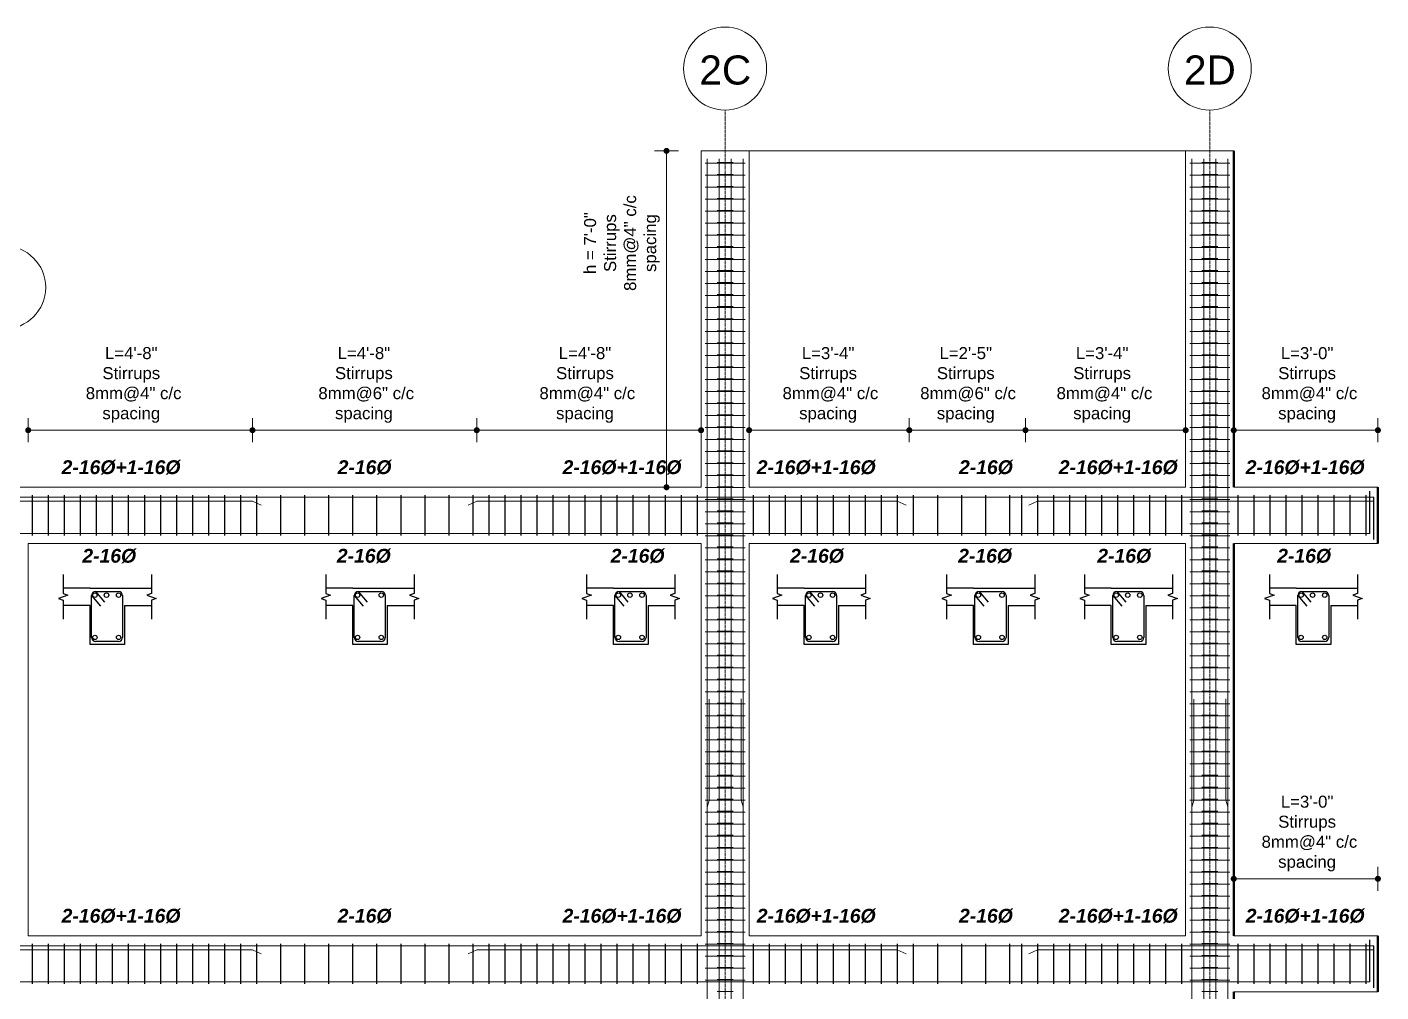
# Model space of a CAD drawing. Header units: inches. Extents: x 115570 to 265311, y 61168 to 314550.
# Drawn here: x 173621.9 to 173959.9, y 62745.3 to 62986.2 of the extents above; entities that cross this region are included whole.
import ezdxf

# ---------------------------------------------------------------- set-up
doc = ezdxf.new("R2010")
doc.units = ezdxf.units.IN
doc.header["$MEASUREMENT"] = 0
doc.linetypes.add('(edited 28 Aug)Admin Building_Umesh copy$0$DASHED', pattern=[0.75, 0.5, -0.25])
doc.layers.get('0').update_dxf_attribs({"lineweight": 25})
doc.layers.add('(edited 28 Aug)Admin Building_Umesh copy$0$0 Beam Rebar', color=3, linetype='Continuous')
doc.layers.add('0 Beam Rebar', color=3, linetype='Continuous')
for name, color, linetype, lineweight in [('(edited 28 Aug)Admin Building_Umesh copy$0$0 Center Line', 191, '(edited 28 Aug)Admin Building_Umesh copy$0$DASHED', 9), ('(edited 28 Aug)Admin Building_Umesh copy$0$0 Column Rebar', 4, 'Continuous', 20), ('0 dimension lines', 4, 'Continuous', 18), ('0 wall', 7, 'Continuous', 40)]:
    doc.layers.add(name, color=color, linetype=linetype, lineweight=lineweight)
doc.styles.add('(edited 28 Aug)Admin Building_Umesh copy$0$MtXpl_Arial', font='arialbi.ttf')
doc.styles.add('(edited 28 Aug)Admin Building_Umesh copy$0$Standard', font='arial.ttf')
doc.styles.add('arial.', font='arial.ttf')

# ---------------------------------------------------------------- blocks, each defined once
blk = doc.blocks.new('_Dot')
at = {"color": 0, "linetype": 'ByBlock', "lineweight": -2}
blk.add_line((-0.5, 0), (-1, 0), dxfattribs=at)
at = {"color": 0, "linetype": 'ByBlock', "const_width": 0.5}
blk.add_lwpolyline([(-0.25, 0, 1), (0.25, 0, 1)], format="xyb", close=True, dxfattribs=at)

msp = doc.modelspace()

# ---------------------------------------------------------------- linework, layer by layer
at = {"layer": '(edited 28 Aug)Admin Building_Umesh copy$0$0 Beam Rebar', "ltscale": 10, "transparency": 33554687}
for points in [[(173630.93, 62849.58), (173630.93, 62844.83), (173632.11, 62844.4), (173629.74, 62843.53), (173630.93, 62843.1), (173630.93, 62838.35)], [(173652.95, 62849.58), (173652.95, 62844.83), (173651.76, 62844.4), (173654.14, 62843.53), (173652.95, 62843.1), (173652.95, 62838.35)], [(173696.51, 62849.58), (173696.51, 62844.83), (173697.7, 62844.4), (173695.32, 62843.53), (173696.51, 62843.1), (173696.51, 62838.35)], [(173718.54, 62849.58), (173718.54, 62844.83), (173717.35, 62844.4), (173719.72, 62843.53), (173718.54, 62843.1), (173718.54, 62838.35)], [(173761.61, 62849.58), (173761.61, 62844.83), (173762.8, 62844.4), (173760.43, 62843.53), (173761.61, 62843.1), (173761.61, 62838.35)], [(173783.64, 62849.58), (173783.64, 62844.83), (173782.45, 62844.4), (173784.82, 62843.53), (173783.64, 62843.1), (173783.64, 62838.35)], [(173809.2, 62849.58), (173809.2, 62844.83), (173810.39, 62844.4), (173808.01, 62843.53), (173809.2, 62843.1), (173809.2, 62838.35)], [(173831.22, 62849.58), (173831.22, 62844.83), (173830.04, 62844.4), (173832.41, 62843.53), (173831.22, 62843.1), (173831.22, 62838.35)], [(173851.5, 62849.58), (173851.5, 62844.83), (173852.69, 62844.4), (173850.32, 62843.53), (173851.5, 62843.1), (173851.5, 62838.35)], [(173873.53, 62849.58), (173873.53, 62844.83), (173872.34, 62844.4), (173874.71, 62843.53), (173873.53, 62843.1), (173873.53, 62838.35)], [(173885.91, 62849.58), (173885.91, 62844.83), (173887.1, 62844.4), (173884.72, 62843.53), (173885.91, 62843.1), (173885.91, 62838.35)], [(173907.93, 62849.58), (173907.93, 62844.83), (173906.75, 62844.4), (173909.12, 62843.53), (173907.93, 62843.1), (173907.93, 62838.35)], [(173932.08, 62849.58), (173932.08, 62844.83), (173933.26, 62844.4), (173930.89, 62843.53), (173932.08, 62843.1), (173932.08, 62838.35)], [(173954.1, 62849.58), (173954.1, 62844.83), (173952.91, 62844.4), (173955.29, 62843.53), (173954.1, 62843.1), (173954.1, 62838.35)]]:
    msp.add_lwpolyline(points, dxfattribs=at)
for centre in [(173638.84, 62844.39), (173641.73, 62844.39), (173644.75, 62844.39), (173704.42, 62844.39), (173710.34, 62844.39), (173769.52, 62844.39), (173772.42, 62844.39), (173775.44, 62844.39), (173817.11, 62844.39), (173820.01, 62844.39), (173823.03, 62844.39), (173859.41, 62844.39), (173865.33, 62844.39), (173893.82, 62844.39), (173896.72, 62844.39), (173899.74, 62844.39), (173939.99, 62844.39), (173942.88, 62844.39), (173945.9, 62844.39), (173638.84, 62833.84), (173644.75, 62833.84), (173704.42, 62833.84), (173710.34, 62833.84), (173769.52, 62833.84), (173775.44, 62833.84), (173817.11, 62833.84), (173823.03, 62833.84), (173859.41, 62833.84), (173865.33, 62833.84), (173893.82, 62833.84), (173899.74, 62833.84), (173939.99, 62833.84), (173945.9, 62833.84)]:
    msp.add_circle(centre, 0.553, dxfattribs=at)
for centre, start, end in [((173639.01, 62844.28), 90, 180), ((173644.75, 62844.28), 0, 90), ((173704.59, 62844.28), 90, 180), ((173710.34, 62844.28), 0, 90), ((173769.7, 62844.28), 90, 180), ((173775.44, 62844.28), 0, 90), ((173817.28, 62844.28), 90, 180), ((173823.03, 62844.28), 0, 90), ((173859.59, 62844.28), 90, 180), ((173865.33, 62844.28), 0, 90), ((173893.99, 62844.28), 90, 180), ((173899.74, 62844.28), 0, 90), ((173940.16, 62844.28), 90, 180), ((173945.9, 62844.28), 0, 90), ((173639.01, 62833.84), 180, 270), ((173644.75, 62833.84), 270, 0), ((173704.59, 62833.84), 180, 270), ((173710.34, 62833.84), 270, 0), ((173769.7, 62833.84), 180, 270), ((173775.44, 62833.84), 270, 0), ((173817.28, 62833.84), 180, 270), ((173823.03, 62833.84), 270, 0), ((173859.59, 62833.84), 180, 270), ((173865.33, 62833.84), 270, 0), ((173893.99, 62833.84), 180, 270), ((173899.74, 62833.84), 270, 0), ((173940.16, 62833.84), 180, 270), ((173945.9, 62833.84), 270, 0)]:
    msp.add_arc(centre, 1.01, start, end, dxfattribs=at)
at = {"layer": '(edited 28 Aug)Admin Building_Umesh copy$0$0 Center Line', "ltscale": 0.01, "transparency": 33554559}
for p, q in [((173796.18, 62965.49), (173796.18, 62502.03)), ((173917.18, 62965.49), (173917.18, 62502.03))]:
    msp.add_line(p, q, dxfattribs=at)
at = {"layer": '(edited 28 Aug)Admin Building_Umesh copy$0$0 Center Line', "linetype": 'Continuous', "ltscale": 100, "transparency": 33554687}
for centre in [(173796.18, 62975.86), (173917.18, 62975.86), (173616.18, 62921.22)]:
    msp.add_circle(centre, 10.37, dxfattribs=at)
at = {"layer": '(edited 28 Aug)Admin Building_Umesh copy$0$0 Column Rebar'}
for p, q in [((173791.21, 62952.23), (173801.21, 62952.23)), ((173794.21, 62952.42), (173798.21, 62952.42)), ((173912.21, 62952.23), (173922.21, 62952.23)), ((173915.21, 62952.42), (173919.21, 62952.42)), ((173791.21, 62949.23), (173801.21, 62949.23)), ((173794.21, 62949.42), (173798.21, 62949.42)), ((173912.21, 62949.23), (173922.21, 62949.23)), ((173915.21, 62949.42), (173919.21, 62949.42)), ((173791.21, 62946.23), (173801.21, 62946.23)), ((173794.21, 62946.42), (173798.21, 62946.42)), ((173912.21, 62946.23), (173922.21, 62946.23)), ((173915.21, 62946.42), (173919.21, 62946.42)), ((173791.21, 62943.23), (173801.21, 62943.23)), ((173794.21, 62943.42), (173798.21, 62943.42)), ((173912.21, 62943.23), (173922.21, 62943.23)), ((173915.21, 62943.42), (173919.21, 62943.42)), ((173791.21, 62940.23), (173801.21, 62940.23)), ((173794.21, 62940.42), (173798.21, 62940.42)), ((173912.21, 62940.23), (173922.21, 62940.23)), ((173915.21, 62940.42), (173919.21, 62940.42)), ((173791.21, 62937.23), (173801.21, 62937.23)), ((173794.21, 62937.42), (173798.21, 62937.42)), ((173912.21, 62937.23), (173922.21, 62937.23)), ((173915.21, 62937.42), (173919.21, 62937.42)), ((173791.21, 62934.23), (173801.21, 62934.23)), ((173794.21, 62934.42), (173798.21, 62934.42)), ((173912.21, 62934.23), (173922.21, 62934.23)), ((173915.21, 62934.42), (173919.21, 62934.42)), ((173791.21, 62931.23), (173801.21, 62931.23)), ((173794.21, 62931.42), (173798.21, 62931.42)), ((173912.21, 62931.23), (173922.21, 62931.23)), ((173915.21, 62931.42), (173919.21, 62931.42)), ((173791.21, 62928.23), (173801.21, 62928.23)), ((173791.21, 62925.23), (173801.21, 62925.23)), ((173794.21, 62928.42), (173798.21, 62928.42)), ((173794.21, 62925.42), (173798.21, 62925.42)), ((173912.21, 62928.23), (173922.21, 62928.23)), ((173912.21, 62925.23), (173922.21, 62925.23)), ((173915.21, 62928.42), (173919.21, 62928.42)), ((173915.21, 62925.42), (173919.21, 62925.42)), ((173791.21, 62922.23), (173801.21, 62922.23)), ((173794.21, 62922.42), (173798.21, 62922.42)), ((173912.21, 62922.23), (173922.21, 62922.23)), ((173915.21, 62922.42), (173919.21, 62922.42)), ((173791.21, 62919.23), (173801.21, 62919.23)), ((173794.21, 62919.42), (173798.21, 62919.42)), ((173912.21, 62919.23), (173922.21, 62919.23)), ((173915.21, 62919.42), (173919.21, 62919.42)), ((173791.21, 62916.23), (173801.21, 62916.23)), ((173794.21, 62916.42), (173798.21, 62916.42)), ((173912.21, 62916.23), (173922.21, 62916.23)), ((173915.21, 62916.42), (173919.21, 62916.42)), ((173791.21, 62913.23), (173801.21, 62913.23)), ((173794.21, 62913.42), (173798.21, 62913.42)), ((173912.21, 62913.23), (173922.21, 62913.23)), ((173915.21, 62913.42), (173919.21, 62913.42)), ((173791.21, 62910.23), (173801.21, 62910.23)), ((173794.21, 62910.42), (173798.21, 62910.42)), ((173912.21, 62910.23), (173922.21, 62910.23)), ((173915.21, 62910.42), (173919.21, 62910.42)), ((173791.21, 62907.23), (173801.21, 62907.23)), ((173794.21, 62907.42), (173798.21, 62907.42)), ((173912.21, 62907.23), (173922.21, 62907.23)), ((173915.21, 62907.42), (173919.21, 62907.42)), ((173791.21, 62904.23), (173801.21, 62904.23)), ((173794.21, 62904.42), (173798.21, 62904.42)), ((173794.21, 62901.42), (173798.21, 62901.42)), ((173912.21, 62904.23), (173922.21, 62904.23)), ((173915.21, 62904.42), (173919.21, 62904.42)), ((173915.21, 62901.42), (173919.21, 62901.42)), ((173791.21, 62901.23), (173801.21, 62901.23)), ((173791.21, 62898.23), (173801.21, 62898.23)), ((173794.21, 62898.42), (173798.21, 62898.42)), ((173912.21, 62901.23), (173922.21, 62901.23)), ((173912.21, 62898.23), (173922.21, 62898.23)), ((173915.21, 62898.42), (173919.21, 62898.42)), ((173791.21, 62895.23), (173801.21, 62895.23)), ((173794.21, 62895.42), (173798.21, 62895.42)), ((173912.21, 62895.23), (173922.21, 62895.23)), ((173915.21, 62895.42), (173919.21, 62895.42)), ((173791.21, 62892.23), (173801.21, 62892.23)), ((173794.21, 62892.42), (173798.21, 62892.42)), ((173912.21, 62892.23), (173922.21, 62892.23)), ((173915.21, 62892.42), (173919.21, 62892.42)), ((173791.21, 62889.23), (173801.21, 62889.23)), ((173794.21, 62889.42), (173798.21, 62889.42)), ((173912.21, 62889.23), (173922.21, 62889.23)), ((173915.21, 62889.42), (173919.21, 62889.42)), ((173791.21, 62886.23), (173801.21, 62886.23)), ((173794.21, 62886.42), (173798.21, 62886.42)), ((173912.21, 62886.23), (173922.21, 62886.23)), ((173915.21, 62886.42), (173919.21, 62886.42)), ((173791.21, 62883.23), (173801.21, 62883.23)), ((173794.21, 62883.42), (173798.21, 62883.42)), ((173912.21, 62883.23), (173922.21, 62883.23)), ((173915.21, 62883.42), (173919.21, 62883.42)), ((173791.21, 62880.23), (173801.21, 62880.23)), ((173794.21, 62880.42), (173798.21, 62880.42)), ((173912.21, 62880.23), (173922.21, 62880.23)), ((173915.21, 62880.42), (173919.21, 62880.42)), ((173791.21, 62877.23), (173801.21, 62877.23)), ((173794.21, 62877.42), (173798.21, 62877.42)), ((173794.21, 62874.42), (173798.21, 62874.42)), ((173912.21, 62877.23), (173922.21, 62877.23)), ((173915.21, 62877.42), (173919.21, 62877.42)), ((173915.21, 62874.42), (173919.21, 62874.42)), ((173791.21, 62874.23), (173801.21, 62874.23)), ((173791.21, 62871.23), (173801.21, 62871.23)), ((173794.21, 62871.42), (173798.21, 62871.42)), ((173912.21, 62874.23), (173922.21, 62874.23)), ((173912.21, 62871.23), (173922.21, 62871.23)), ((173915.21, 62871.42), (173919.21, 62871.42)), ((173791.21, 62868.23), (173801.21, 62868.23)), ((173794.21, 62868.42), (173798.21, 62868.42)), ((173912.21, 62868.23), (173922.21, 62868.23)), ((173915.21, 62868.42), (173919.21, 62868.42)), ((173791.21, 62865.23), (173801.21, 62865.23)), ((173794.21, 62865.42), (173798.21, 62865.42)), ((173912.21, 62865.23), (173922.21, 62865.23)), ((173915.21, 62865.42), (173919.21, 62865.42)), ((173791.21, 62862.23), (173801.21, 62862.23)), ((173794.21, 62862.42), (173798.21, 62862.42)), ((173912.21, 62862.23), (173922.21, 62862.23)), ((173915.21, 62862.42), (173919.21, 62862.42)), ((173791.21, 62859.23), (173801.21, 62859.23)), ((173794.21, 62859.42), (173798.21, 62859.42)), ((173912.21, 62859.23), (173922.21, 62859.23)), ((173915.21, 62859.42), (173919.21, 62859.42)), ((173791.21, 62856.23), (173801.21, 62856.23)), ((173794.21, 62856.42), (173798.21, 62856.42)), ((173912.21, 62856.23), (173922.21, 62856.23)), ((173915.21, 62856.42), (173919.21, 62856.42)), ((173791.21, 62853.23), (173801.21, 62853.23)), ((173794.21, 62853.42), (173798.21, 62853.42)), ((173912.21, 62853.23), (173922.21, 62853.23)), ((173915.21, 62853.42), (173919.21, 62853.42)), ((173791.21, 62850.23), (173801.21, 62850.23)), ((173794.21, 62850.42), (173798.21, 62850.42)), ((173794.21, 62847.42), (173798.21, 62847.42)), ((173912.21, 62850.23), (173922.21, 62850.23)), ((173915.21, 62850.42), (173919.21, 62850.42)), ((173915.21, 62847.42), (173919.21, 62847.42)), ((173791.21, 62847.23), (173801.21, 62847.23)), ((173791.21, 62844.23), (173801.21, 62844.23)), ((173794.21, 62844.42), (173798.21, 62844.42)), ((173912.21, 62847.23), (173922.21, 62847.23)), ((173912.21, 62844.23), (173922.21, 62844.23)), ((173915.21, 62844.42), (173919.21, 62844.42)), ((173791.21, 62841.23), (173801.21, 62841.23)), ((173794.21, 62841.42), (173798.21, 62841.42)), ((173912.21, 62841.23), (173922.21, 62841.23)), ((173915.21, 62841.42), (173919.21, 62841.42)), ((173791.21, 62838.23), (173801.21, 62838.23)), ((173794.21, 62838.42), (173798.21, 62838.42)), ((173912.21, 62838.23), (173922.21, 62838.23)), ((173915.21, 62838.42), (173919.21, 62838.42)), ((173791.21, 62835.23), (173801.21, 62835.23)), ((173794.21, 62835.42), (173798.21, 62835.42)), ((173912.21, 62835.23), (173922.21, 62835.23)), ((173915.21, 62835.42), (173919.21, 62835.42)), ((173791.21, 62832.23), (173801.21, 62832.23)), ((173794.21, 62832.42), (173798.21, 62832.42)), ((173912.21, 62832.23), (173922.21, 62832.23)), ((173915.21, 62832.42), (173919.21, 62832.42)), ((173791.21, 62829.23), (173801.21, 62829.23)), ((173794.21, 62829.42), (173798.21, 62829.42)), ((173912.21, 62829.23), (173922.21, 62829.23)), ((173915.21, 62829.42), (173919.21, 62829.42)), ((173791.21, 62826.23), (173801.21, 62826.23)), ((173794.21, 62826.42), (173798.21, 62826.42)), ((173912.21, 62826.23), (173922.21, 62826.23)), ((173915.21, 62826.42), (173919.21, 62826.42)), ((173791.21, 62823.23), (173801.21, 62823.23)), ((173794.21, 62823.42), (173798.21, 62823.42)), ((173794.21, 62820.42), (173798.21, 62820.42)), ((173912.21, 62823.23), (173922.21, 62823.23)), ((173915.21, 62823.42), (173919.21, 62823.42)), ((173915.21, 62820.42), (173919.21, 62820.42)), ((173791.21, 62820.23), (173801.21, 62820.23)), ((173791.21, 62817.23), (173801.21, 62817.23)), ((173794.21, 62817.42), (173798.21, 62817.42)), ((173912.21, 62820.23), (173922.21, 62820.23)), ((173912.21, 62817.23), (173922.21, 62817.23)), ((173915.21, 62817.42), (173919.21, 62817.42)), ((173791.21, 62814.23), (173801.21, 62814.23)), ((173794.21, 62814.42), (173798.21, 62814.42)), ((173912.21, 62814.23), (173922.21, 62814.23)), ((173915.21, 62814.42), (173919.21, 62814.42)), ((173791.21, 62811.23), (173801.21, 62811.23)), ((173794.21, 62811.42), (173798.21, 62811.42)), ((173912.21, 62811.23), (173922.21, 62811.23)), ((173915.21, 62811.42), (173919.21, 62811.42)), ((173791.21, 62808.23), (173801.21, 62808.23)), ((173794.21, 62808.42), (173798.21, 62808.42)), ((173912.21, 62808.23), (173922.21, 62808.23)), ((173915.21, 62808.42), (173919.21, 62808.42)), ((173791.21, 62805.23), (173801.21, 62805.23)), ((173794.21, 62805.42), (173798.21, 62805.42)), ((173912.21, 62805.23), (173922.21, 62805.23)), ((173915.21, 62805.42), (173919.21, 62805.42)), ((173791.21, 62802.23), (173801.21, 62802.23)), ((173794.21, 62802.42), (173798.21, 62802.42)), ((173912.21, 62802.23), (173922.21, 62802.23)), ((173915.21, 62802.42), (173919.21, 62802.42)), ((173791.21, 62799.23), (173801.21, 62799.23)), ((173794.21, 62799.42), (173798.21, 62799.42)), ((173912.21, 62799.23), (173922.21, 62799.23)), ((173915.21, 62799.42), (173919.21, 62799.42)), ((173791.21, 62796.23), (173801.21, 62796.23)), ((173791.21, 62793.23), (173801.21, 62793.23)), ((173794.21, 62796.42), (173798.21, 62796.42)), ((173794.21, 62793.42), (173798.21, 62793.42)), ((173912.21, 62796.23), (173922.21, 62796.23)), ((173912.21, 62793.23), (173922.21, 62793.23)), ((173915.21, 62796.42), (173919.21, 62796.42)), ((173915.21, 62793.42), (173919.21, 62793.42)), ((173791.21, 62790.23), (173801.21, 62790.23)), ((173794.21, 62790.42), (173798.21, 62790.42)), ((173912.21, 62790.23), (173922.21, 62790.23)), ((173915.21, 62790.42), (173919.21, 62790.42)), ((173791.21, 62787.23), (173801.21, 62787.23)), ((173794.21, 62787.42), (173798.21, 62787.42)), ((173912.21, 62787.23), (173922.21, 62787.23)), ((173915.21, 62787.42), (173919.21, 62787.42)), ((173791.21, 62784.23), (173801.21, 62784.23)), ((173794.21, 62784.42), (173798.21, 62784.42)), ((173912.21, 62784.23), (173922.21, 62784.23)), ((173915.21, 62784.42), (173919.21, 62784.42)), ((173791.21, 62781.23), (173801.21, 62781.23)), ((173794.21, 62781.42), (173798.21, 62781.42)), ((173912.21, 62781.23), (173922.21, 62781.23)), ((173915.21, 62781.42), (173919.21, 62781.42)), ((173791.21, 62778.23), (173801.21, 62778.23)), ((173794.21, 62778.42), (173798.21, 62778.42)), ((173912.21, 62778.23), (173922.21, 62778.23)), ((173915.21, 62778.42), (173919.21, 62778.42)), ((173791.21, 62775.23), (173801.21, 62775.23)), ((173794.21, 62775.42), (173798.21, 62775.42)), ((173912.21, 62775.23), (173922.21, 62775.23)), ((173915.21, 62775.42), (173919.21, 62775.42)), ((173791.21, 62772.23), (173801.21, 62772.23)), ((173794.21, 62772.42), (173798.21, 62772.42)), ((173912.21, 62772.23), (173922.21, 62772.23)), ((173915.21, 62772.42), (173919.21, 62772.42)), ((173791.21, 62769.23), (173801.21, 62769.23)), ((173791.21, 62766.23), (173801.21, 62766.23)), ((173794.21, 62769.42), (173798.21, 62769.42)), ((173794.21, 62766.42), (173798.21, 62766.42)), ((173912.21, 62769.23), (173922.21, 62769.23)), ((173912.21, 62766.23), (173922.21, 62766.23)), ((173915.21, 62769.42), (173919.21, 62769.42)), ((173915.21, 62766.42), (173919.21, 62766.42)), ((173791.21, 62763.23), (173801.21, 62763.23)), ((173794.21, 62763.42), (173798.21, 62763.42)), ((173912.21, 62763.23), (173922.21, 62763.23)), ((173915.21, 62763.42), (173919.21, 62763.42)), ((173791.21, 62760.23), (173801.21, 62760.23)), ((173794.21, 62760.42), (173798.21, 62760.42)), ((173912.21, 62760.23), (173922.21, 62760.23)), ((173915.21, 62760.42), (173919.21, 62760.42)), ((173791.21, 62757.23), (173801.21, 62757.23)), ((173794.21, 62757.42), (173798.21, 62757.42)), ((173912.21, 62757.23), (173922.21, 62757.23)), ((173915.21, 62757.42), (173919.21, 62757.42)), ((173791.21, 62754.23), (173801.21, 62754.23)), ((173794.21, 62754.42), (173798.21, 62754.42)), ((173912.21, 62754.23), (173922.21, 62754.23)), ((173915.21, 62754.42), (173919.21, 62754.42)), ((173791.21, 62751.23), (173801.21, 62751.23)), ((173794.21, 62751.42), (173798.21, 62751.42)), ((173912.21, 62751.23), (173922.21, 62751.23)), ((173915.21, 62751.42), (173919.21, 62751.42)), ((173791.21, 62748.23), (173801.21, 62748.23)), ((173794.21, 62748.42), (173798.21, 62748.42)), ((173912.21, 62748.23), (173922.21, 62748.23)), ((173915.21, 62748.42), (173919.21, 62748.42)), ((173794.21, 62745.42), (173798.21, 62745.42)), ((173915.21, 62745.42), (173919.21, 62745.42))]:
    msp.add_line(p, q, dxfattribs=at)
at = {"layer": '(edited 28 Aug)Admin Building_Umesh copy$0$0 Column Rebar', "ltscale": 10, "transparency": 33554687}
for p, q in [((173791.71, 62581.45), (173791.71, 62953.32)), ((173794.71, 62581.45), (173794.71, 62953.32)), ((173797.71, 62581.45), (173797.71, 62953.32)), ((173800.71, 62581.45), (173800.71, 62953.32)), ((173912.71, 62581.45), (173912.71, 62953.32)), ((173915.71, 62581.45), (173915.71, 62953.32)), ((173918.71, 62581.45), (173918.71, 62953.32)), ((173921.71, 62581.45), (173921.71, 62953.32))]:
    msp.add_line(p, q, dxfattribs=at)
at = {"layer": '(edited 28 Aug)Admin Building_Umesh copy$0$0 Column Rebar'}
for points in [[(173791.71, 62791.45), (173792.21, 62793.12), (173792.21, 62818.45)], [(173800.71, 62791.51), (173800.21, 62793.16), (173800.21, 62818.51)], [(173912.71, 62791.45), (173913.21, 62793.12), (173913.21, 62818.45)], [(173921.71, 62791.51), (173921.21, 62793.16), (173921.21, 62818.51)]]:
    msp.add_lwpolyline(points, dxfattribs=at)
at = {"layer": '0 Beam Rebar', "lineweight": 15}
for p, q in [((173429.18, 62868.82), (173958.18, 62868.82)), ((173566.18, 62867.82), (173678.18, 62867.82)), ((173678.18, 62867.82), (173680.36, 62866.82)), ((173734.18, 62867.82), (173732, 62866.82)), ((173734.18, 62867.82), (173839.18, 62867.82)), ((173839.18, 62867.82), (173841.36, 62866.82)), ((173874.18, 62867.82), (173872, 62866.82)), ((173874.18, 62867.82), (173958.18, 62867.82)), ((173430.18, 62859.82), (173957.18, 62859.82)), ((173429.18, 62756.82), (173958.18, 62756.82)), ((173566.18, 62755.82), (173678.18, 62755.82)), ((173678.18, 62755.82), (173680.36, 62754.82)), ((173734.18, 62755.82), (173732, 62754.82)), ((173734.18, 62755.82), (173839.18, 62755.82)), ((173839.18, 62755.82), (173841.36, 62754.82)), ((173874.18, 62755.82), (173872, 62754.82)), ((173874.18, 62755.82), (173958.18, 62755.82)), ((173430.18, 62747.82), (173957.18, 62747.82))]:
    msp.add_line(p, q, dxfattribs=at)
at = {"layer": '0 Beam Rebar'}
for p, q in [((173623.18, 62869.32), (173623.18, 62859.32)), ((173627.18, 62869.32), (173627.18, 62859.32)), ((173631.18, 62869.32), (173631.18, 62859.32)), ((173635.18, 62869.32), (173635.18, 62859.32)), ((173639.18, 62869.32), (173639.18, 62859.32)), ((173643.18, 62869.32), (173643.18, 62859.32)), ((173647.18, 62869.32), (173647.18, 62859.32)), ((173651.18, 62869.32), (173651.18, 62859.32)), ((173655.18, 62869.32), (173655.18, 62859.32)), ((173659.18, 62869.32), (173659.18, 62859.32)), ((173663.18, 62869.32), (173663.18, 62859.32)), ((173667.18, 62869.32), (173667.18, 62859.32)), ((173671.18, 62869.32), (173671.18, 62859.32)), ((173675.18, 62869.32), (173675.18, 62859.32)), ((173679.18, 62869.32), (173679.18, 62859.32)), ((173685.18, 62869.32), (173685.18, 62859.32)), ((173691.18, 62869.32), (173691.18, 62859.32)), ((173697.18, 62869.32), (173697.18, 62859.32)), ((173703.18, 62869.32), (173703.18, 62859.32)), ((173709.18, 62869.32), (173709.18, 62859.32)), ((173715.18, 62869.32), (173715.18, 62859.32)), ((173721.18, 62869.32), (173721.18, 62859.32)), ((173727.18, 62869.32), (173727.18, 62859.32)), ((173733.18, 62869.32), (173733.18, 62859.32)), ((173737.18, 62869.32), (173737.18, 62859.32)), ((173741.18, 62869.32), (173741.18, 62859.32)), ((173745.18, 62869.32), (173745.18, 62859.32)), ((173749.18, 62869.32), (173749.18, 62859.32)), ((173753.18, 62869.32), (173753.18, 62859.32)), ((173757.18, 62869.32), (173757.18, 62859.32)), ((173761.18, 62869.32), (173761.18, 62859.32)), ((173765.18, 62869.32), (173765.18, 62859.32)), ((173769.18, 62869.32), (173769.18, 62859.32)), ((173773.18, 62869.32), (173773.18, 62859.32)), ((173777.18, 62869.32), (173777.18, 62859.32)), ((173781.18, 62869.32), (173781.18, 62859.32)), ((173785.18, 62869.32), (173785.18, 62859.32)), ((173789.18, 62869.32), (173789.18, 62859.32)), ((173803.18, 62869.32), (173803.18, 62859.32)), ((173807.18, 62869.32), (173807.18, 62859.32)), ((173811.18, 62869.32), (173811.18, 62859.32)), ((173815.18, 62869.32), (173815.18, 62859.32)), ((173819.18, 62869.32), (173819.18, 62859.32)), ((173823.18, 62869.32), (173823.18, 62859.32)), ((173827.18, 62869.32), (173827.18, 62859.32)), ((173831.18, 62869.32), (173831.18, 62859.32)), ((173835.18, 62869.32), (173835.18, 62859.32)), ((173839.18, 62869.32), (173839.18, 62859.32)), ((173843.18, 62869.32), (173843.18, 62859.32)), ((173849.18, 62869.32), (173849.18, 62859.32)), ((173855.18, 62869.32), (173855.18, 62859.32)), ((173861.18, 62869.32), (173861.18, 62859.32)), ((173867.18, 62869.32), (173867.18, 62859.32)), ((173870.18, 62869.32), (173870.18, 62859.32)), ((173874.18, 62869.32), (173874.18, 62859.32)), ((173878.18, 62869.32), (173878.18, 62859.32)), ((173882.18, 62869.32), (173882.18, 62859.32)), ((173886.18, 62869.32), (173886.18, 62859.32)), ((173890.18, 62869.32), (173890.18, 62859.32)), ((173894.18, 62869.32), (173894.18, 62859.32)), ((173898.18, 62869.32), (173898.18, 62859.32)), ((173902.18, 62869.32), (173902.18, 62859.32)), ((173906.18, 62869.32), (173906.18, 62859.32)), ((173910.18, 62869.32), (173910.18, 62859.32)), ((173924.18, 62869.32), (173924.18, 62859.32)), ((173928.18, 62869.32), (173928.18, 62859.32)), ((173932.18, 62869.32), (173932.18, 62859.32)), ((173936.18, 62869.32), (173936.18, 62859.32)), ((173940.18, 62869.32), (173940.18, 62859.32)), ((173944.18, 62869.32), (173944.18, 62859.32)), ((173948.18, 62869.32), (173948.18, 62859.32)), ((173952.18, 62869.32), (173952.18, 62859.32)), ((173956.18, 62869.32), (173956.18, 62859.32)), ((173957.18, 62859.82), (173957.18, 62870.32)), ((173958.18, 62858.32), (173958.18, 62868.82)), ((173623.18, 62757.32), (173623.18, 62747.32)), ((173627.18, 62757.32), (173627.18, 62747.32)), ((173631.18, 62757.32), (173631.18, 62747.32)), ((173635.18, 62757.32), (173635.18, 62747.32)), ((173639.18, 62757.32), (173639.18, 62747.32)), ((173643.18, 62757.32), (173643.18, 62747.32)), ((173647.18, 62757.32), (173647.18, 62747.32)), ((173651.18, 62757.32), (173651.18, 62747.32)), ((173655.18, 62757.32), (173655.18, 62747.32)), ((173659.18, 62757.32), (173659.18, 62747.32)), ((173663.18, 62757.32), (173663.18, 62747.32)), ((173667.18, 62757.32), (173667.18, 62747.32)), ((173671.18, 62757.32), (173671.18, 62747.32)), ((173675.18, 62757.32), (173675.18, 62747.32)), ((173679.18, 62757.32), (173679.18, 62747.32)), ((173685.18, 62757.32), (173685.18, 62747.32)), ((173691.18, 62757.32), (173691.18, 62747.32)), ((173697.18, 62757.32), (173697.18, 62747.32)), ((173703.18, 62757.32), (173703.18, 62747.32)), ((173709.18, 62757.32), (173709.18, 62747.32)), ((173715.18, 62757.32), (173715.18, 62747.32)), ((173721.18, 62757.32), (173721.18, 62747.32)), ((173727.18, 62757.32), (173727.18, 62747.32)), ((173733.18, 62757.32), (173733.18, 62747.32)), ((173737.18, 62757.32), (173737.18, 62747.32)), ((173741.18, 62757.32), (173741.18, 62747.32)), ((173745.18, 62757.32), (173745.18, 62747.32)), ((173749.18, 62757.32), (173749.18, 62747.32)), ((173753.18, 62757.32), (173753.18, 62747.32)), ((173757.18, 62757.32), (173757.18, 62747.32)), ((173761.18, 62757.32), (173761.18, 62747.32)), ((173765.18, 62757.32), (173765.18, 62747.32)), ((173769.18, 62757.32), (173769.18, 62747.32)), ((173773.18, 62757.32), (173773.18, 62747.32)), ((173777.18, 62757.32), (173777.18, 62747.32)), ((173781.18, 62757.32), (173781.18, 62747.32)), ((173785.18, 62757.32), (173785.18, 62747.32)), ((173789.18, 62757.32), (173789.18, 62747.32)), ((173803.18, 62757.32), (173803.18, 62747.32)), ((173807.18, 62757.32), (173807.18, 62747.32)), ((173811.18, 62757.32), (173811.18, 62747.32)), ((173815.18, 62757.32), (173815.18, 62747.32)), ((173819.18, 62757.32), (173819.18, 62747.32)), ((173823.18, 62757.32), (173823.18, 62747.32)), ((173827.18, 62757.32), (173827.18, 62747.32)), ((173831.18, 62757.32), (173831.18, 62747.32)), ((173835.18, 62757.32), (173835.18, 62747.32)), ((173839.18, 62757.32), (173839.18, 62747.32)), ((173843.18, 62757.32), (173843.18, 62747.32)), ((173849.18, 62757.32), (173849.18, 62747.32)), ((173855.18, 62757.32), (173855.18, 62747.32)), ((173861.18, 62757.32), (173861.18, 62747.32)), ((173867.18, 62757.32), (173867.18, 62747.32)), ((173870.18, 62757.32), (173870.18, 62747.32)), ((173874.18, 62757.32), (173874.18, 62747.32)), ((173878.18, 62757.32), (173878.18, 62747.32)), ((173882.18, 62757.32), (173882.18, 62747.32)), ((173886.18, 62757.32), (173886.18, 62747.32)), ((173890.18, 62757.32), (173890.18, 62747.32)), ((173894.18, 62757.32), (173894.18, 62747.32)), ((173898.18, 62757.32), (173898.18, 62747.32)), ((173902.18, 62757.32), (173902.18, 62747.32)), ((173906.18, 62757.32), (173906.18, 62747.32)), ((173910.18, 62757.32), (173910.18, 62747.32)), ((173924.18, 62757.32), (173924.18, 62747.32)), ((173928.18, 62757.32), (173928.18, 62747.32)), ((173932.18, 62757.32), (173932.18, 62747.32)), ((173936.18, 62757.32), (173936.18, 62747.32)), ((173940.18, 62757.32), (173940.18, 62747.32)), ((173944.18, 62757.32), (173944.18, 62747.32)), ((173948.18, 62757.32), (173948.18, 62747.32)), ((173952.18, 62757.32), (173952.18, 62747.32)), ((173956.18, 62757.32), (173956.18, 62747.32)), ((173957.18, 62747.82), (173957.18, 62758.32)), ((173958.18, 62746.32), (173958.18, 62756.82))]:
    msp.add_line(p, q, dxfattribs=at)
at = {"layer": '0 Beam Rebar', "ltscale": 10, "transparency": 33554687}
for p, q in [((173637.62, 62846.13), (173630.93, 62846.13)), ((173637.62, 62846.13), (173646.26, 62846.13)), ((173638, 62833.84), (173638, 62844.28)), ((173638, 62844.28), (173640.25, 62841.65)), ((173639.01, 62845.29), (173644.75, 62845.29)), ((173639.01, 62845.29), (173641.25, 62842.66)), ((173645.76, 62844.28), (173645.76, 62833.84)), ((173646.26, 62846.13), (173652.95, 62846.13)), ((173703.2, 62846.13), (173696.51, 62846.13)), ((173703.2, 62846.13), (173711.84, 62846.13)), ((173703.59, 62833.84), (173703.59, 62844.28)), ((173703.59, 62844.28), (173705.83, 62841.65)), ((173704.59, 62845.29), (173710.34, 62845.29)), ((173704.59, 62845.29), (173706.84, 62842.66)), ((173711.35, 62844.28), (173711.35, 62833.84)), ((173711.84, 62846.13), (173718.54, 62846.13)), ((173768.31, 62846.13), (173761.61, 62846.13)), ((173768.31, 62846.13), (173776.95, 62846.13)), ((173768.69, 62833.84), (173768.69, 62844.28)), ((173768.69, 62844.28), (173770.93, 62841.65)), ((173769.7, 62845.29), (173775.44, 62845.29)), ((173769.7, 62845.29), (173771.94, 62842.66)), ((173776.45, 62844.28), (173776.45, 62833.84)), ((173776.95, 62846.13), (173783.64, 62846.13)), ((173815.89, 62846.13), (173809.2, 62846.13)), ((173815.89, 62846.13), (173824.53, 62846.13)), ((173816.28, 62833.84), (173816.28, 62844.28)), ((173816.28, 62844.28), (173818.52, 62841.65)), ((173817.28, 62845.29), (173823.03, 62845.29)), ((173817.28, 62845.29), (173819.53, 62842.66)), ((173824.03, 62844.28), (173824.03, 62833.84)), ((173824.53, 62846.13), (173831.22, 62846.13)), ((173858.2, 62846.13), (173851.5, 62846.13)), ((173858.2, 62846.13), (173866.84, 62846.13)), ((173858.58, 62833.84), (173858.58, 62844.28)), ((173858.58, 62844.28), (173860.82, 62841.65)), ((173859.59, 62845.29), (173865.33, 62845.29)), ((173859.59, 62845.29), (173861.83, 62842.66)), ((173866.34, 62844.28), (173866.34, 62833.84)), ((173866.84, 62846.13), (173873.53, 62846.13)), ((173892.6, 62846.13), (173885.91, 62846.13)), ((173892.6, 62846.13), (173901.24, 62846.13)), ((173892.98, 62833.84), (173892.98, 62844.28)), ((173892.98, 62844.28), (173895.23, 62841.65)), ((173893.99, 62845.29), (173899.74, 62845.29)), ((173893.99, 62845.29), (173896.23, 62842.66)), ((173900.74, 62844.28), (173900.74, 62833.84)), ((173901.24, 62846.13), (173907.93, 62846.13)), ((173938.77, 62846.13), (173932.08, 62846.13)), ((173938.77, 62846.13), (173947.41, 62846.13)), ((173939.15, 62833.84), (173939.15, 62844.28)), ((173939.15, 62844.28), (173941.4, 62841.65)), ((173940.16, 62845.29), (173945.9, 62845.29)), ((173940.16, 62845.29), (173942.4, 62842.66)), ((173946.91, 62844.28), (173946.91, 62833.84)), ((173947.41, 62846.13), (173954.1, 62846.13)), ((173637.62, 62841.81), (173630.93, 62841.81)), ((173637.62, 62832.03), (173637.62, 62841.81)), ((173646.26, 62841.81), (173646.26, 62832.03)), ((173646.26, 62841.81), (173652.95, 62841.81)), ((173703.2, 62841.81), (173696.51, 62841.81)), ((173703.2, 62832.03), (173703.2, 62841.81)), ((173711.84, 62841.81), (173711.84, 62832.03)), ((173711.84, 62841.81), (173718.54, 62841.81)), ((173768.31, 62841.81), (173761.61, 62841.81)), ((173768.31, 62832.03), (173768.31, 62841.81)), ((173776.95, 62841.81), (173776.95, 62832.03)), ((173776.95, 62841.81), (173783.64, 62841.81)), ((173815.89, 62841.81), (173809.2, 62841.81)), ((173815.89, 62832.03), (173815.89, 62841.81)), ((173824.53, 62841.81), (173824.53, 62832.03)), ((173824.53, 62841.81), (173831.22, 62841.81)), ((173858.2, 62841.81), (173851.5, 62841.81)), ((173858.2, 62832.03), (173858.2, 62841.81)), ((173866.84, 62841.81), (173866.84, 62832.03)), ((173866.84, 62841.81), (173873.53, 62841.81)), ((173892.6, 62841.81), (173885.91, 62841.81)), ((173892.6, 62832.03), (173892.6, 62841.81)), ((173901.24, 62841.81), (173901.24, 62832.03)), ((173901.24, 62841.81), (173907.93, 62841.81)), ((173938.77, 62841.81), (173932.08, 62841.81)), ((173938.77, 62832.03), (173938.77, 62841.81)), ((173947.41, 62841.81), (173947.41, 62832.03)), ((173947.41, 62841.81), (173954.1, 62841.81)), ((173646.26, 62832.03), (173637.62, 62832.03)), ((173644.75, 62832.83), (173639.01, 62832.83)), ((173711.84, 62832.03), (173703.2, 62832.03)), ((173710.34, 62832.83), (173704.59, 62832.83)), ((173776.95, 62832.03), (173768.31, 62832.03)), ((173775.44, 62832.83), (173769.7, 62832.83)), ((173824.53, 62832.03), (173815.89, 62832.03)), ((173823.03, 62832.83), (173817.28, 62832.83)), ((173866.84, 62832.03), (173858.2, 62832.03)), ((173865.33, 62832.83), (173859.59, 62832.83)), ((173901.24, 62832.03), (173892.6, 62832.03)), ((173899.74, 62832.83), (173893.99, 62832.83)), ((173947.41, 62832.03), (173938.77, 62832.03)), ((173945.9, 62832.83), (173940.16, 62832.83))]:
    msp.add_line(p, q, dxfattribs=at)
at = {"layer": '0 dimension lines'}
for p, q in [((173784.56, 62955.32), (173778.56, 62955.32)), ((173781.56, 62872.82), (173781.56, 62953.82)), ((173622.18, 62882.57), (173622.18, 62888.57)), ((173678.18, 62882.57), (173678.18, 62888.57)), ((173678.18, 62882.57), (173678.18, 62888.57)), ((173734.18, 62882.57), (173734.18, 62888.57)), ((173734.18, 62882.57), (173734.18, 62888.57)), ((173790.18, 62882.57), (173790.18, 62888.57)), ((173802.18, 62882.57), (173802.18, 62888.57)), ((173842.18, 62882.57), (173842.18, 62888.57)), ((173842.18, 62882.57), (173842.18, 62888.57)), ((173871.18, 62882.57), (173871.18, 62888.57)), ((173871.18, 62882.57), (173871.18, 62888.57)), ((173911.18, 62882.57), (173911.18, 62888.57)), ((173923.18, 62882.57), (173923.18, 62888.57)), ((173959.18, 62882.57), (173959.18, 62888.57)), ((173623.68, 62885.57), (173676.68, 62885.57)), ((173732.68, 62885.57), (173679.68, 62885.57)), ((173735.68, 62885.57), (173788.68, 62885.57)), ((173803.68, 62885.57), (173840.68, 62885.57)), ((173869.68, 62885.57), (173843.68, 62885.57)), ((173872.68, 62885.57), (173909.68, 62885.57)), ((173924.68, 62885.57), (173957.68, 62885.57)), ((173784.56, 62871.32), (173778.56, 62871.32)), ((173923.18, 62770.57), (173923.18, 62776.57)), ((173959.18, 62770.57), (173959.18, 62776.57)), ((173924.68, 62773.57), (173957.68, 62773.57))]:
    msp.add_line(p, q, dxfattribs=at)
at = {"layer": '0 wall', "lineweight": 15}
for p, q in [((173790.18, 62955.32), (173923.18, 62955.32)), ((173790.18, 62871.32), (173790.18, 62955.32)), ((173802.18, 62871.32), (173802.18, 62955.32)), ((173911.18, 62871.32), (173911.18, 62955.32)), ((173468.18, 62871.32), (173790.18, 62871.32)), ((173802.18, 62871.32), (173911.18, 62871.32)), ((173923.18, 62871.32), (173959.18, 62871.32)), ((173622.18, 62857.32), (173790.18, 62857.32)), ((173622.18, 62857.32), (173622.18, 62759.32)), ((173790.18, 62857.32), (173790.18, 62759.32)), ((173802.18, 62857.32), (173911.18, 62857.32)), ((173802.18, 62857.32), (173802.18, 62759.32)), ((173911.18, 62857.32), (173911.18, 62759.32)), ((173923.18, 62857.32), (173959.18, 62857.32)), ((173622.18, 62759.32), (173790.18, 62759.32)), ((173802.18, 62759.32), (173911.18, 62759.32)), ((173923.18, 62759.32), (173959.18, 62759.32)), ((173923.18, 62745.32), (173959.18, 62745.32))]:
    msp.add_line(p, q, dxfattribs=at)
at = {"layer": '0 wall'}
for p, q in [((173923.18, 62955.32), (173923.18, 62871.32)), ((173959.18, 62871.32), (173959.18, 62857.32)), ((173923.18, 62857.32), (173923.18, 62759.32)), ((173959.18, 62759.32), (173959.18, 62745.32)), ((173923.18, 62745.32), (173923.18, 62647.32))]:
    msp.add_line(p, q, dxfattribs=at)

# ---------------------------------------------------------------- block references
at = {"layer": '0 dimension lines', "xscale": 1.5, "yscale": 1.5, "zscale": 1.5}
for p, rotation in [((173781.56, 62955.32), 90), ((173622.18, 62885.57), 180), ((173678.18, 62885.57), 180), ((173734.18, 62885.57), 180), ((173802.18, 62885.57), 180), ((173842.18, 62885.57), 180), ((173871.18, 62885.57), 180), ((173923.18, 62885.57), 180), ((173781.56, 62871.32), 270), ((173923.18, 62773.57), 180)]:
    msp.add_blockref('_Dot', p, dxfattribs=dict(at, rotation=rotation))
for p in [(173678.18, 62885.57), (173734.18, 62885.57), (173790.18, 62885.57), (173842.18, 62885.57), (173871.18, 62885.57), (173911.18, 62885.57), (173959.18, 62885.57), (173959.18, 62773.57)]:
    msp.add_blockref('_Dot', p, dxfattribs=at)

# ---------------------------------------------------------------- texts
at = {"layer": '(edited 28 Aug)Admin Building_Umesh copy$0$0 Beam Rebar', "color": 0, "transparency": 33554687, "style": '(edited 28 Aug)Admin Building_Umesh copy$0$MtXpl_Arial'}
for s, p in [('2-16Ø+1-16Ø', (173630.53, 62874.61)), ('2-16Ø', (173699.45, 62874.61)), ('2-16Ø+1-16Ø', (173755.61, 62874.61)), ('2-16Ø+1-16Ø', (173804.1, 62874.61)), ('2-16Ø', (173854.59, 62874.61)), ('2-16Ø+1-16Ø', (173879.51, 62874.61)), ('2-16Ø+1-16Ø', (173926.18, 62874.61)), ('2-16Ø', (173635.7, 62852.49)), ('2-16Ø', (173699.25, 62852.49)), ('2-16Ø', (173767.62, 62852.49)), ('2-16Ø', (173812.41, 62852.49)), ('2-16Ø', (173854.38, 62852.49)), ('2-16Ø', (173889.12, 62852.49)), ('2-16Ø', (173934.04, 62852.49)), ('2-16Ø+1-16Ø', (173630.53, 62762.61)), ('2-16Ø', (173699.45, 62762.61)), ('2-16Ø+1-16Ø', (173755.61, 62762.61)), ('2-16Ø+1-16Ø', (173804.1, 62762.61)), ('2-16Ø', (173854.59, 62762.61)), ('2-16Ø+1-16Ø', (173879.51, 62762.61)), ('2-16Ø+1-16Ø', (173926.18, 62762.61))]:
    msp.add_text(s, height=3.456, dxfattribs=at).set_placement(p)
at = {"layer": '(edited 28 Aug)Admin Building_Umesh copy$0$0 Center Line', "ltscale": 100, "transparency": 33554687, "style": '(edited 28 Aug)Admin Building_Umesh copy$0$Standard'}
for s, p in [('2C', (173789.75, 62971.88)), ('2D', (173910.75, 62971.88))]:
    msp.add_text(s, height=7.258, dxfattribs=at).set_placement(p)
at = {"layer": '0 dimension lines', "color": 7, "insert": (173770.42, 62932.29), "char_height": 3, "attachment_point": 5, "rotation": 90, "style": 'arial.'}
msp.add_mtext('\\A1;h = 7\'-0"\\PStirrups \\P8mm@4" c/c \\Pspacing', dxfattribs=at)
at = {"layer": '0 dimension lines', "color": 7, "char_height": 3, "attachment_point": 5, "style": 'arial.'}
for s, insert in [('\\A1;L=4\'-8" \\PStirrups\\P 8mm@4" c/c \\Pspacing', (173647.92, 62896.87)), ('\\A1;L=4\'-8" \\PStirrups\\P 8mm@6" c/c \\Pspacing', (173706, 62896.87)), ('\\A1;L=4\'-8" \\PStirrups\\P 8mm@4" c/c \\Pspacing', (173761.2, 62896.87)), ('\\A1;L=3\'-4" \\PStirrups\\P 8mm@4" c/c \\Pspacing', (173821.9, 62896.87)), ('\\A1;L=2\'-5" \\PStirrups\\P 8mm@6" c/c \\Pspacing', (173856.27, 62896.87)), ('\\A1;L=3\'-4" \\PStirrups\\P 8mm@4" c/c \\Pspacing', (173890.32, 62896.87)), ('\\A1;L=3\'-0" \\PStirrups\\P 8mm@4" c/c \\Pspacing', (173941.5, 62896.87)), ('\\A1;L=3\'-0" \\PStirrups\\P 8mm@4" c/c \\Pspacing', (173941.5, 62784.87))]:
    msp.add_mtext(s, dxfattribs=dict(at, insert=insert))

doc.saveas('drawing.dxf')
